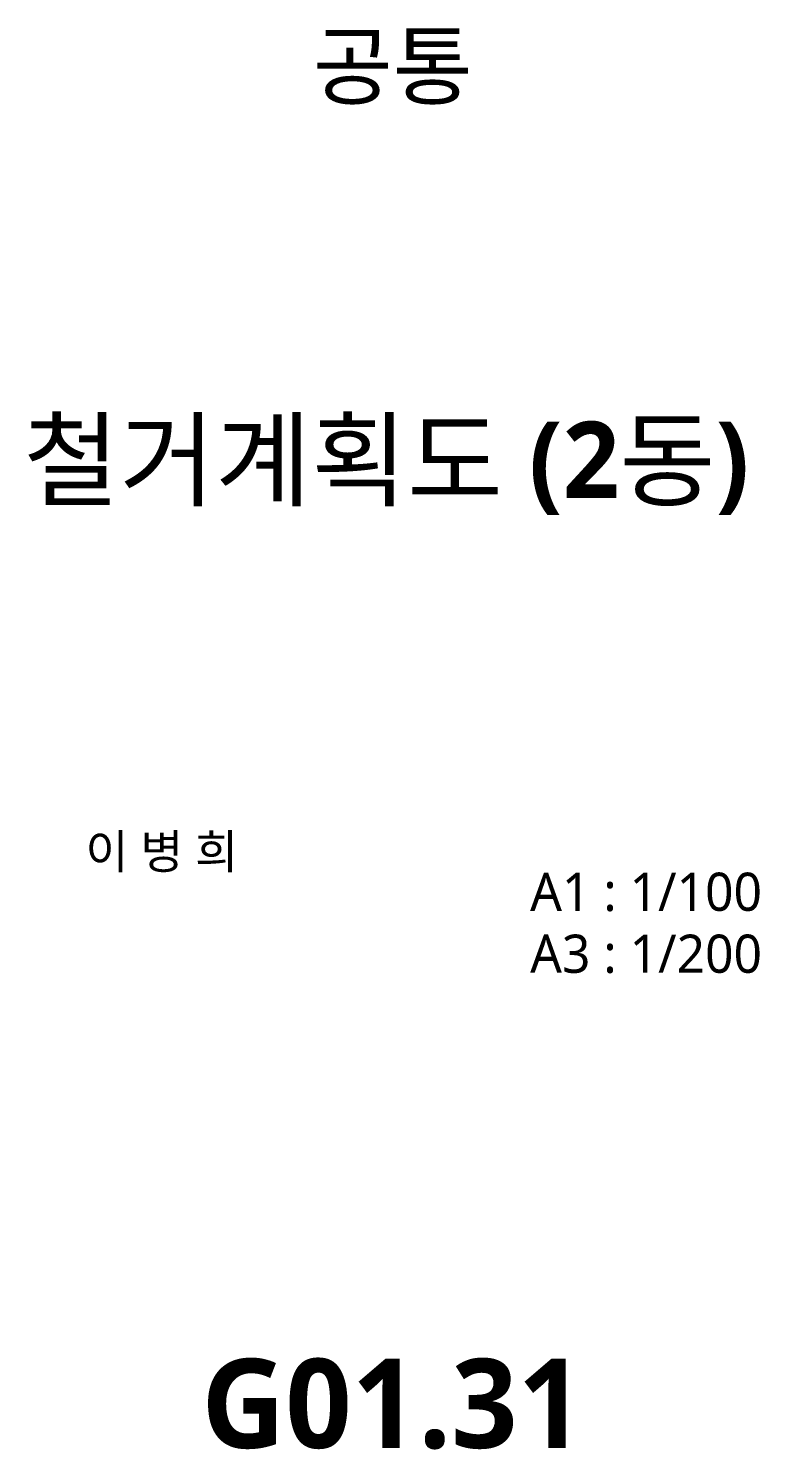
# Model space of a CAD drawing. Header units: millimetres. Extents: x 4650 to 81049, y 2671 to 56844.
# Drawn here: x 74790 to 80530, y 2937 to 14096 of the extents above; entities that cross this region are included whole.
import ezdxf
from ezdxf.enums import TextEntityAlignment as Align

# ---------------------------------------------------------------- set-up
doc = ezdxf.new("R2010")
doc.units = ezdxf.units.MM
doc.header["$LTSCALE"] = 200
for name, color, linetype in [('TEXT', 3, 'Continuous'), ('XR-SHEET$0$TITLE', 7, 'Continuous'), ('XR-SHEET$1$SHT', 5, 'Continuous'), ('XR-SHEET$1$TEXT', 3, 'Continuous')]:
    doc.layers.add(name, color=color, linetype=linetype)
doc.styles.add('XR-SHEET$0$굴림체(옥산)', font='GulimChe.ttf')
doc.styles.add('맑은고딕B', font='malgunbd.ttf')
doc.styles.add('스타일1', font='malgun.ttf')

# ---------------------------------------------------------------- blocks, each defined once
blk = doc.blocks.new('XR-TITLE')
at = {"layer": 'XR-SHEET$0$TITLE', "true_color": 0x000000, "style": 'XR-SHEET$0$굴림체(옥산)'}
for tag, height, p in [('동명칭', 6, (776.77, -457.26)), ('SCALE-A1', 3, (797.5, -522)), ('SCALE-A3', 3, (797.5, -527)), ('DATA', 3, (797.5, -540))]:
    blk.add_attdef(tag, text='', height=height, dxfattribs=at).set_placement(p, align=Align.MIDDLE)
for tag, height, p in [('TITLE1', 6, (776.5, -479.4)), ('TITLE4', 6, (776.5, -484.39)), ('TITLE2', 6, (776.5, -489)), ('TITLE5', 6, (776.5, -493.99)), ('TITLE3', 6, (776.5, -498.7)), ('NAME-1', 3, (760.16, -517.5)), ('NAME-2', 3, (760.16, -526.5)), ('A0.00', 7, (776.5, -561))]:
    blk.add_attdef(tag, text='', height=height, dxfattribs=at).set_placement(p, align=Align.MIDDLE_CENTER)

msp = doc.modelspace()

# ---------------------------------------------------------------- block references
at = {"layer": 'TEXT'}
ref = msp.add_blockref('XR-TITLE', (0, 0), dxfattribs=dict(at, xscale=100, yscale=100, zscale=100))
ref.add_attrib('TITLE2', '철거계획도 (2동)', dxfattribs={"layer": 'XR-SHEET$1$SHT', "color": 4, "true_color": 0x000004, "height": 600, "style": '맑은고딕B'}).set_placement((77600, 10708.6), align=Align.MIDDLE_CENTER)
ref.add_attrib('NAME-1', '이 병 희', dxfattribs={"layer": 'XR-SHEET$1$TEXT', "color": 3, "true_color": 0x000003, "height": 270, "style": '스타일1'}).set_placement((75237.2, 7633.3), align=Align.MIDDLE_LEFT)
ref.add_attrib('SCALE-A1', 'A1 : 1/100', dxfattribs={"layer": 'XR-SHEET$1$SHT', "color": 3, "true_color": 0x000003, "height": 300, "style": '스타일1'}).set_placement((79639.1, 7317.2), align=Align.MIDDLE_CENTER)
ref.add_attrib('SCALE-A3', 'A3 : 1/200', dxfattribs={"layer": 'XR-SHEET$1$SHT', "color": 3, "true_color": 0x000003, "height": 300, "style": '스타일1'}).set_placement((79639.1, 6830.8), align=Align.MIDDLE_CENTER)
ref.add_attrib('A0.00', 'G01.31', dxfattribs={"layer": 'XR-SHEET$1$SHT', "color": 4, "true_color": 0x000004, "height": 700, "style": '맑은고딕B'}).set_placement((77650, 3300), align=Align.MIDDLE_CENTER)

# ---------------------------------------------------------------- texts
at = {"layer": 'TEXT', "style": '스타일1'}
msp.add_text('공통', height=500, dxfattribs=at).set_placement((77650, 13800), align=Align.MIDDLE_CENTER)

doc.saveas('drawing.dxf')
